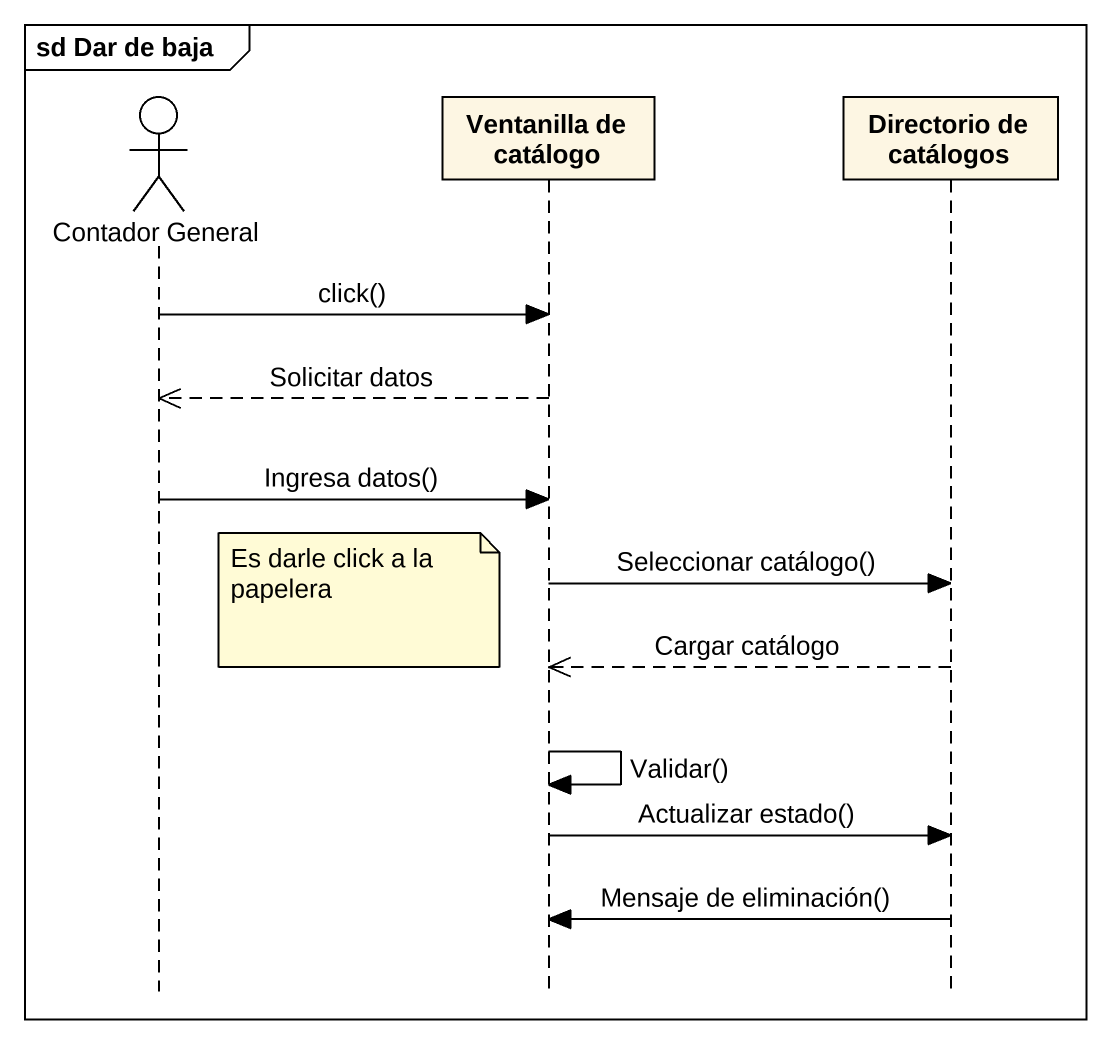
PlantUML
@startuml
mainframe sd Dar de baja
hide footbox
actor "Contador General" as Contador_General
participant "Ventanilla de catálogo" as Ventanilla_de_catálogo
participant "Directorio de catálogos" as Directorio_de_catálogos

Contador_General -> Ventanilla_de_catálogo : click()
Ventanilla_de_catálogo -->> Contador_General : Solicitar datos
Contador_General -> Ventanilla_de_catálogo : Ingresa datos()
Ventanilla_de_catálogo -> Directorio_de_catálogos : Seleccionar catálogo()
note left of Ventanilla_de_catálogo : Es darle click a la papelera
Directorio_de_catálogos -->> Ventanilla_de_catálogo : Cargar catálogo
Ventanilla_de_catálogo -> Ventanilla_de_catálogo : Validar()
Ventanilla_de_catálogo -> Directorio_de_catálogos : Actualizar estado()
Directorio_de_catálogos -> Ventanilla_de_catálogo : Mensaje de eliminación()
@enduml
